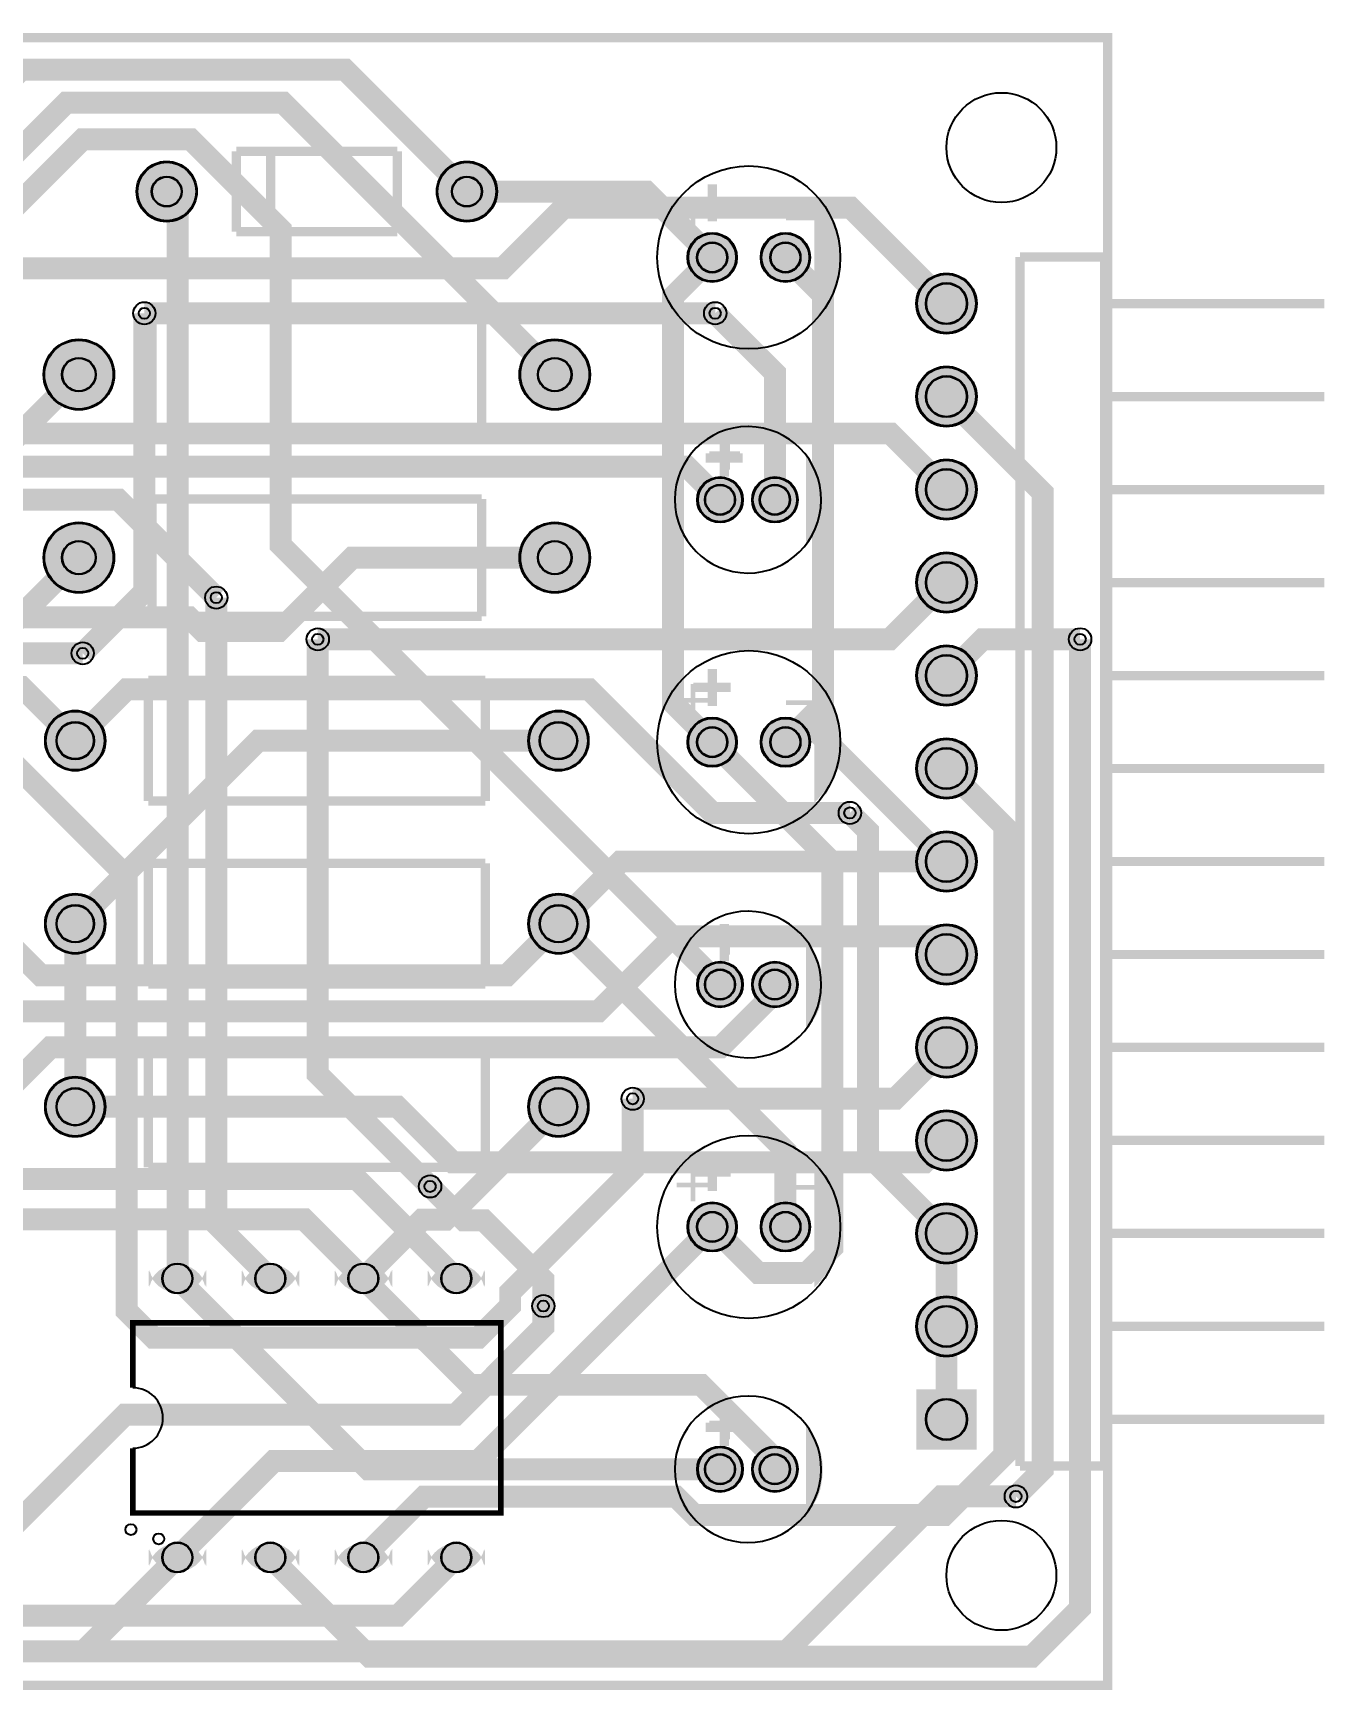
# Model space of a CAD drawing. Header units: millimetres. Extents: x 0 to 116, y 35 to 80.
# Drawn here: x 80.65 to 116.05, y 34.87 to 80.13 of the extents above; entities that cross this region are included whole.
import ezdxf

# ---------------------------------------------------------------- set-up
doc = ezdxf.new("R2010")
doc.units = ezdxf.units.MM
for name, color, linetype, true_color in [('BoardOutLine', 7, 'Continuous', 0xff00ff), ('BottomLayer', 7, 'Continuous', 0x0000ff), ('BottomSolderMaskLayer', 7, 'Continuous', 0xaa00ff), ('Document', 7, 'Continuous', 0xffffff), ('Hole', 7, 'Continuous', 0x222222), ('Multi-Layer', 7, 'Continuous', 0xc0c0c0), ('TopLayer', 7, 'Continuous', 0xff0000), ('TopSilkLayer', 7, 'Continuous', 0xffcc00), ('TopSolderMaskLayer', 7, 'Continuous', 0x800080)]:
    doc.layers.add(name, color=color, linetype=linetype, true_color=true_color)

msp = doc.modelspace()

# ---------------------------------------------------------------- hatches: boundary and pattern name
at = {"layer": 'BottomSolderMaskLayer'}
for points in [[(83.474, 75.8, 1), (85.125, 75.8, 1)], [(91.675, 75.8, 1), (93.325, 75.8, 1)], [(98.525, 74, 1), (99.875, 74, 1)], [(100.525, 74, 1), (101.875, 74, 1)], [(104.775, 72.74, 1), (106.425, 72.74, 1)], [(80.935, 70.8, 1), (82.865, 70.8, 1)], [(93.935, 70.8, 1), (95.865, 70.8, 1)], [(104.775, 70.2, 1), (106.425, 70.2, 1)], [(104.775, 67.66, 1), (106.425, 67.66, 1)], [(98.787, 67.381, 1), (100.038, 67.381, 1)], [(100.288, 67.381, 1), (101.538, 67.381, 1)], [(80.935, 65.8, 1), (82.865, 65.8, 1)], [(93.935, 65.8, 1), (95.865, 65.8, 1)], [(104.775, 65.12, 1), (106.425, 65.12, 1)], [(104.775, 62.58, 1), (106.425, 62.58, 1)], [(80.975, 60.8, 1), (82.626, 60.8, 1)], [(94.175, 60.8, 1), (95.825, 60.8, 1)], [(98.525, 60.76, 1), (99.875, 60.76, 1)], [(100.525, 60.76, 1), (101.875, 60.76, 1)], [(104.775, 60.04, 1), (106.425, 60.04, 1)], [(104.775, 57.5, 1), (106.425, 57.5, 1)], [(80.975, 55.8, 1), (82.626, 55.8, 1)], [(94.175, 55.8, 1), (95.825, 55.8, 1)], [(104.775, 54.96, 1), (106.425, 54.96, 1)], [(98.787, 54.14, 1), (100.038, 54.14, 1)], [(100.288, 54.14, 1), (101.538, 54.14, 1)], [(104.775, 52.42, 1), (106.425, 52.42, 1)], [(80.975, 50.8, 1), (82.626, 50.8, 1)], [(94.175, 50.8, 1), (95.825, 50.8, 1)], [(104.775, 49.88, 1), (106.425, 49.88, 1)], [(98.525, 47.519, 1), (99.875, 47.519, 1)], [(100.525, 47.519, 1), (101.875, 47.519, 1)], [(104.775, 47.34, 1), (106.425, 47.34, 1)], [(85.378, 46.339, -0.785398), (83.803, 46.339), (83.803, 45.881, -0.785398), (85.378, 45.881)], [(87.918, 46.339, -0.785398), (86.343, 46.339), (86.343, 45.881, -0.785398), (87.918, 45.881)], [(90.458, 46.339, -0.785398), (88.883, 46.339), (88.883, 45.881, -0.785398), (90.458, 45.881)], [(92.998, 46.339, -0.785398), (91.423, 46.339), (91.423, 45.881, -0.785398), (92.998, 45.881)], [(104.775, 44.8, 1), (106.425, 44.8, 1)], [(104.775, 41.435), (104.775, 43.085), (106.425, 43.085), (106.425, 41.435)], [(98.787, 40.9, 1), (100.038, 40.9, 1)], [(100.288, 40.9, 1), (101.538, 40.9, 1)], [(85.378, 38.719, -0.785398), (83.803, 38.719), (83.803, 38.261, -0.785398), (85.378, 38.261)], [(87.918, 38.719, -0.785398), (86.343, 38.719), (86.343, 38.261, -0.785398), (87.918, 38.261)], [(90.458, 38.719, -0.785398), (88.883, 38.719), (88.883, 38.261, -0.785398), (90.458, 38.261)], [(92.998, 38.719, -0.785398), (91.423, 38.719), (91.423, 38.261, -0.785398), (92.998, 38.261)]]:
    msp.add_hatch(color=256, dxfattribs=at).paths.add_polyline_path(points)
at = {"layer": 'Document'}
for points in [[(98.613, 74.699), (98.613, 75.588), (98.74, 75.588), (98.74, 74.699)], [(98.232, 75.207), (99.121, 75.207), (99.121, 75.08), (98.232, 75.08)], [(101.216, 75.143), (102.105, 75.143), (102.105, 75.016), (101.216, 75.016)], [(99.401, 68.016), (99.401, 68.397), (99.401, 69.032), (99.655, 69.032), (99.655, 68.016)], [(99.02, 68.651), (99.401, 68.651), (100.036, 68.651), (100.036, 68.397), (99.02, 68.397)], [(101.814, 68.397), (101.851, 68.358), (101.887, 68.318), (101.921, 68.276), (101.953, 68.233), (101.983, 68.188), (102.011, 68.143), (102.038, 68.096), (102.063, 68.048), (102.085, 67.999), (102.106, 67.95), (102.124, 67.899), (102.141, 67.848), (102.155, 67.796), (102.167, 67.744), (102.177, 67.691), (102.185, 67.638), (102.19, 67.584), (102.194, 67.531), (102.195, 67.477), (102.195, 67.254), (102.195, 67.158), (102.194, 67.104), (102.19, 67.05), (102.185, 66.997), (102.177, 66.943), (102.167, 66.891), (102.155, 66.838), (102.141, 66.786), (102.124, 66.735), (102.106, 66.685), (102.085, 66.635), (102.063, 66.586), (102.038, 66.538), (102.011, 66.492), (101.983, 66.446), (101.953, 66.402), (101.921, 66.359), (101.887, 66.317), (101.851, 66.277), (101.814, 66.238)], [(98.612, 61.458), (98.612, 62.347), (98.739, 62.347), (98.739, 61.458)], [(98.231, 61.966), (99.12, 61.966), (99.12, 61.839), (98.231, 61.839)], [(101.216, 61.903), (102.105, 61.903), (102.105, 61.776), (101.216, 61.776)], [(99.401, 54.775), (99.401, 55.156), (99.401, 55.791), (99.655, 55.791), (99.655, 54.775)], [(99.02, 55.41), (99.401, 55.41), (100.036, 55.41), (100.036, 55.156), (99.02, 55.156)], [(101.814, 55.156), (101.851, 55.118), (101.887, 55.077), (101.921, 55.036), (101.953, 54.993), (101.983, 54.948), (102.012, 54.903), (102.038, 54.856), (102.063, 54.808), (102.085, 54.759), (102.106, 54.709), (102.124, 54.659), (102.141, 54.608), (102.155, 54.556), (102.167, 54.504), (102.177, 54.451), (102.185, 54.398), (102.19, 54.344), (102.194, 54.29), (102.195, 54.237), (102.195, 54.013), (102.195, 53.917), (102.194, 53.864), (102.19, 53.81), (102.185, 53.756), (102.177, 53.703), (102.167, 53.65), (102.155, 53.598), (102.141, 53.546), (102.124, 53.495), (102.106, 53.444), (102.085, 53.395), (102.063, 53.346), (102.038, 53.298), (102.012, 53.251), (101.983, 53.206), (101.953, 53.161), (101.921, 53.118), (101.887, 53.077), (101.851, 53.036), (101.814, 52.997)], [(98.613, 48.218), (98.613, 49.107), (98.74, 49.107), (98.74, 48.218)], [(98.232, 48.726), (99.121, 48.726), (99.121, 48.599), (98.232, 48.599)], [(101.216, 48.662), (102.105, 48.662), (102.105, 48.535), (101.216, 48.535)], [(99.401, 41.535), (99.401, 41.916), (99.401, 42.551), (99.655, 42.551), (99.655, 41.535)], [(99.02, 42.17), (99.401, 42.17), (100.036, 42.17), (100.036, 41.916), (99.02, 41.916)], [(101.814, 41.916), (101.851, 41.877), (101.887, 41.837), (101.921, 41.795), (101.953, 41.752), (101.983, 41.708), (102.011, 41.662), (102.038, 41.615), (102.063, 41.568), (102.085, 41.519), (102.106, 41.469), (102.124, 41.419), (102.141, 41.367), (102.155, 41.316), (102.167, 41.263), (102.177, 41.21), (102.185, 41.157), (102.19, 41.104), (102.194, 41.05), (102.195, 40.996), (102.195, 40.773), (102.195, 40.677), (102.194, 40.623), (102.19, 40.569), (102.185, 40.516), (102.177, 40.463), (102.167, 40.41), (102.155, 40.358), (102.141, 40.306), (102.124, 40.254), (102.106, 40.204), (102.085, 40.154), (102.063, 40.106), (102.038, 40.058), (102.011, 40.011), (101.983, 39.965), (101.953, 39.921), (101.921, 39.878), (101.887, 39.836), (101.851, 39.796), (101.814, 39.757)]]:
    msp.add_hatch(color=256, dxfattribs=at).paths.add_polyline_path(points)
at = {"layer": 'Multi-Layer'}
for points in [[(83.5, 75.8, 1), (85.1, 75.8, 1)], [(91.7, 75.8, 1), (93.3, 75.8, 1)], [(98.55, 74, 1), (99.85, 74, 1)], [(100.55, 74, 1), (101.85, 74, 1)], [(104.8, 72.74, 1), (106.4, 72.74, 1)], [(80.96, 70.8, 1), (82.84, 70.8, 1)], [(93.96, 70.8, 1), (95.84, 70.8, 1)], [(104.8, 70.2, 1), (106.4, 70.2, 1)], [(104.8, 67.66, 1), (106.4, 67.66, 1)], [(98.813, 67.381, 1), (100.013, 67.381, 1)], [(100.313, 67.381, 1), (101.513, 67.381, 1)], [(80.96, 65.8, 1), (82.84, 65.8, 1)], [(93.96, 65.8, 1), (95.84, 65.8, 1)], [(104.8, 65.12, 1), (106.4, 65.12, 1)], [(104.8, 62.58, 1), (106.4, 62.58, 1)], [(81, 60.8, 1), (82.6, 60.8, 1)], [(94.2, 60.8, 1), (95.8, 60.8, 1)], [(98.55, 60.76, 1), (99.85, 60.76, 1)], [(100.55, 60.76, 1), (101.85, 60.76, 1)], [(104.8, 60.04, 1), (106.4, 60.04, 1)], [(104.8, 57.5, 1), (106.4, 57.5, 1)], [(81, 55.8, 1), (82.6, 55.8, 1)], [(94.2, 55.8, 1), (95.8, 55.8, 1)], [(104.8, 54.96, 1), (106.4, 54.96, 1)], [(98.813, 54.14, 1), (100.013, 54.14, 1)], [(100.313, 54.14, 1), (101.513, 54.14, 1)], [(104.8, 52.42, 1), (106.4, 52.42, 1)], [(81, 50.8, 1), (82.6, 50.8, 1)], [(94.2, 50.8, 1), (95.8, 50.8, 1)], [(104.8, 49.88, 1), (106.4, 49.88, 1)], [(98.55, 47.519, 1), (99.85, 47.519, 1)], [(100.55, 47.519, 1), (101.85, 47.519, 1)], [(104.8, 47.34, 1), (106.4, 47.34, 1)], [(85.352, 46.333, -0.785398), (83.828, 46.333), (83.828, 45.887, -0.785398), (85.352, 45.887)], [(87.892, 46.333, -0.785398), (86.368, 46.333), (86.368, 45.887, -0.785398), (87.892, 45.887)], [(90.432, 46.333, -0.785398), (88.908, 46.333), (88.908, 45.887, -0.785398), (90.432, 45.887)], [(92.972, 46.333, -0.785398), (91.448, 46.333), (91.448, 45.887, -0.785398), (92.972, 45.887)], [(104.8, 44.8, 1), (106.4, 44.8, 1)], [(104.8, 41.46), (104.8, 43.06), (106.4, 43.06), (106.4, 41.46)], [(98.813, 40.9, 1), (100.013, 40.9, 1)], [(100.313, 40.9, 1), (101.513, 40.9, 1)], [(85.352, 38.713, -0.785398), (83.828, 38.713), (83.828, 38.267, -0.785398), (85.352, 38.267)], [(87.892, 38.713, -0.785398), (86.368, 38.713), (86.368, 38.267, -0.785398), (87.892, 38.267)], [(90.432, 38.713, -0.785398), (88.908, 38.713), (88.908, 38.267, -0.785398), (90.432, 38.267)], [(92.972, 38.713, -0.785398), (91.448, 38.713), (91.448, 38.267, -0.785398), (92.972, 38.267)]]:
    msp.add_hatch(color=256, dxfattribs=at).paths.add_polyline_path(points)
at = {"layer": 'TopSilkLayer'}
for points in [[(101.994, 75.651), (102.043, 75.603), (102.09, 75.554), (102.136, 75.503), (102.18, 75.451), (102.223, 75.397), (102.264, 75.343), (102.303, 75.287), (102.341, 75.23), (102.377, 75.172), (102.411, 75.112), (102.443, 75.052), (102.474, 74.991), (102.502, 74.929), (102.529, 74.866), (102.554, 74.803), (102.577, 74.738), (102.599, 74.673), (102.618, 74.608), (102.635, 74.542), (102.65, 74.475), (102.663, 74.408), (102.675, 74.341), (102.684, 74.273), (102.691, 74.205), (102.696, 74.137), (102.699, 74.068), (102.7, 74), (102.699, 73.932), (102.696, 73.863), (102.691, 73.795), (102.684, 73.727), (102.675, 73.66), (102.663, 73.592), (102.65, 73.525), (102.635, 73.458), (102.618, 73.392), (102.599, 73.327), (102.577, 73.262), (102.554, 73.197), (102.529, 73.134), (102.502, 73.071), (102.474, 73.009), (102.443, 72.948), (102.411, 72.888), (102.377, 72.828), (102.341, 72.77), (102.303, 72.713), (102.264, 72.657), (102.223, 72.603), (102.18, 72.549), (102.136, 72.497), (102.09, 72.446), (102.043, 72.397), (101.994, 72.349)], [(101.763, 66.181), (101.803, 66.227), (101.841, 66.275), (101.878, 66.323), (101.913, 66.373), (101.946, 66.425), (101.978, 66.477), (102.008, 66.53), (102.036, 66.585), (102.062, 66.64), (102.086, 66.696), (102.109, 66.753), (102.129, 66.81), (102.147, 66.869), (102.164, 66.927), (102.178, 66.987), (102.191, 67.047), (102.201, 67.107), (102.209, 67.167), (102.215, 67.228), (102.22, 67.289), (102.222, 67.35), (102.222, 67.411), (102.22, 67.472), (102.215, 67.533), (102.209, 67.594), (102.201, 67.655), (102.191, 67.715), (102.178, 67.775), (102.164, 67.834), (102.147, 67.893), (102.129, 67.951), (102.109, 68.009), (102.086, 68.066), (102.062, 68.122), (102.036, 68.177), (102.008, 68.231), (101.978, 68.285), (101.947, 68.337), (101.913, 68.388), (101.878, 68.438), (101.841, 68.487), (101.803, 68.535), (101.763, 68.581)], [(101.994, 62.411), (102.043, 62.363), (102.09, 62.313), (102.136, 62.263), (102.18, 62.211), (102.222, 62.157), (102.263, 62.102), (102.303, 62.047), (102.34, 61.99), (102.376, 61.931), (102.411, 61.872), (102.443, 61.812), (102.474, 61.751), (102.502, 61.689), (102.529, 61.626), (102.554, 61.562), (102.577, 61.498), (102.598, 61.433), (102.618, 61.368), (102.635, 61.301), (102.65, 61.235), (102.663, 61.168), (102.674, 61.1), (102.684, 61.033), (102.691, 60.965), (102.696, 60.896), (102.699, 60.828), (102.7, 60.76), (102.699, 60.691), (102.696, 60.623), (102.691, 60.555), (102.684, 60.487), (102.674, 60.419), (102.663, 60.352), (102.65, 60.285), (102.635, 60.218), (102.618, 60.152), (102.598, 60.086), (102.577, 60.021), (102.554, 59.957), (102.529, 59.894), (102.502, 59.831), (102.474, 59.769), (102.443, 59.708), (102.411, 59.647), (102.376, 59.588), (102.34, 59.53), (102.303, 59.473), (102.263, 59.417), (102.222, 59.362), (102.18, 59.309), (102.136, 59.257), (102.09, 59.206), (102.043, 59.157), (101.994, 59.109)], [(101.763, 52.941), (101.803, 52.987), (101.841, 53.034), (101.878, 53.083), (101.913, 53.133), (101.947, 53.184), (101.978, 53.237), (102.008, 53.29), (102.036, 53.344), (102.062, 53.399), (102.086, 53.456), (102.109, 53.512), (102.129, 53.57), (102.147, 53.628), (102.164, 53.687), (102.178, 53.747), (102.191, 53.806), (102.201, 53.867), (102.209, 53.927), (102.215, 53.988), (102.22, 54.049), (102.222, 54.11), (102.222, 54.171), (102.22, 54.232), (102.215, 54.293), (102.209, 54.354), (102.201, 54.414), (102.191, 54.475), (102.178, 54.534), (102.164, 54.594), (102.147, 54.653), (102.129, 54.711), (102.109, 54.769), (102.086, 54.825), (102.062, 54.882), (102.036, 54.937), (102.008, 54.991), (101.978, 55.044), (101.947, 55.097), (101.913, 55.148), (101.878, 55.198), (101.841, 55.247), (101.803, 55.294), (101.763, 55.34)], [(101.994, 49.17), (102.043, 49.123), (102.09, 49.073), (102.136, 49.022), (102.18, 48.97), (102.223, 48.917), (102.264, 48.862), (102.303, 48.806), (102.341, 48.749), (102.377, 48.691), (102.411, 48.632), (102.443, 48.572), (102.474, 48.511), (102.502, 48.449), (102.529, 48.386), (102.554, 48.322), (102.577, 48.258), (102.599, 48.193), (102.618, 48.127), (102.635, 48.061), (102.65, 47.994), (102.663, 47.927), (102.675, 47.86), (102.684, 47.792), (102.691, 47.724), (102.696, 47.656), (102.699, 47.588), (102.7, 47.519), (102.699, 47.451), (102.696, 47.383), (102.691, 47.315), (102.684, 47.247), (102.675, 47.179), (102.663, 47.112), (102.65, 47.045), (102.635, 46.978), (102.618, 46.912), (102.599, 46.846), (102.577, 46.781), (102.554, 46.717), (102.529, 46.653), (102.502, 46.59), (102.474, 46.528), (102.443, 46.467), (102.411, 46.407), (102.377, 46.348), (102.341, 46.29), (102.303, 46.233), (102.264, 46.177), (102.223, 46.122), (102.18, 46.069), (102.136, 46.017), (102.09, 45.966), (102.043, 45.916), (101.994, 45.868)], [(101.763, 39.7), (101.803, 39.746), (101.841, 39.794), (101.878, 39.843), (101.913, 39.893), (101.946, 39.944), (101.978, 39.996), (102.008, 40.049), (102.036, 40.104), (102.062, 40.159), (102.086, 40.215), (102.109, 40.272), (102.129, 40.33), (102.147, 40.388), (102.164, 40.447), (102.178, 40.506), (102.191, 40.566), (102.201, 40.626), (102.209, 40.687), (102.215, 40.747), (102.22, 40.808), (102.222, 40.87), (102.222, 40.931), (102.22, 40.992), (102.215, 41.053), (102.209, 41.113), (102.201, 41.174), (102.191, 41.234), (102.178, 41.294), (102.164, 41.353), (102.147, 41.412), (102.129, 41.471), (102.109, 41.528), (102.086, 41.585), (102.062, 41.641), (102.036, 41.696), (102.008, 41.751), (101.978, 41.804), (101.947, 41.856), (101.913, 41.907), (101.878, 41.958), (101.841, 42.006), (101.803, 42.054), (101.763, 42.1)]]:
    msp.add_hatch(color=256, dxfattribs=at).paths.add_polyline_path(points)
at = {"layer": 'TopSolderMaskLayer'}
for points in [[(83.474, 75.8, 1), (85.125, 75.8, 1)], [(91.675, 75.8, 1), (93.325, 75.8, 1)], [(98.525, 74, 1), (99.875, 74, 1)], [(100.525, 74, 1), (101.875, 74, 1)], [(104.775, 72.74, 1), (106.425, 72.74, 1)], [(80.935, 70.8, 1), (82.865, 70.8, 1)], [(93.935, 70.8, 1), (95.865, 70.8, 1)], [(104.775, 70.2, 1), (106.425, 70.2, 1)], [(104.775, 67.66, 1), (106.425, 67.66, 1)], [(98.787, 67.381, 1), (100.038, 67.381, 1)], [(100.288, 67.381, 1), (101.538, 67.381, 1)], [(80.935, 65.8, 1), (82.865, 65.8, 1)], [(93.935, 65.8, 1), (95.865, 65.8, 1)], [(104.775, 65.12, 1), (106.425, 65.12, 1)], [(104.775, 62.58, 1), (106.425, 62.58, 1)], [(80.975, 60.8, 1), (82.626, 60.8, 1)], [(94.175, 60.8, 1), (95.825, 60.8, 1)], [(98.525, 60.76, 1), (99.875, 60.76, 1)], [(100.525, 60.76, 1), (101.875, 60.76, 1)], [(104.775, 60.04, 1), (106.425, 60.04, 1)], [(104.775, 57.5, 1), (106.425, 57.5, 1)], [(80.975, 55.8, 1), (82.626, 55.8, 1)], [(94.175, 55.8, 1), (95.825, 55.8, 1)], [(104.775, 54.96, 1), (106.425, 54.96, 1)], [(98.787, 54.14, 1), (100.038, 54.14, 1)], [(100.288, 54.14, 1), (101.538, 54.14, 1)], [(104.775, 52.42, 1), (106.425, 52.42, 1)], [(80.975, 50.8, 1), (82.626, 50.8, 1)], [(94.175, 50.8, 1), (95.825, 50.8, 1)], [(104.775, 49.88, 1), (106.425, 49.88, 1)], [(98.525, 47.519, 1), (99.875, 47.519, 1)], [(100.525, 47.519, 1), (101.875, 47.519, 1)], [(104.775, 47.34, 1), (106.425, 47.34, 1)], [(85.378, 46.339, -0.785398), (83.803, 46.339), (83.803, 45.881, -0.785398), (85.378, 45.881)], [(87.918, 46.339, -0.785398), (86.343, 46.339), (86.343, 45.881, -0.785398), (87.918, 45.881)], [(90.458, 46.339, -0.785398), (88.883, 46.339), (88.883, 45.881, -0.785398), (90.458, 45.881)], [(92.998, 46.339, -0.785398), (91.423, 46.339), (91.423, 45.881, -0.785398), (92.998, 45.881)], [(104.775, 44.8, 1), (106.425, 44.8, 1)], [(104.775, 41.435), (104.775, 43.085), (106.425, 43.085), (106.425, 41.435)], [(98.787, 40.9, 1), (100.038, 40.9, 1)], [(100.288, 40.9, 1), (101.538, 40.9, 1)], [(85.378, 38.719, -0.785398), (83.803, 38.719), (83.803, 38.261, -0.785398), (85.378, 38.261)], [(87.918, 38.719, -0.785398), (86.343, 38.719), (86.343, 38.261, -0.785398), (87.918, 38.261)], [(90.458, 38.719, -0.785398), (88.883, 38.719), (88.883, 38.261, -0.785398), (90.458, 38.261)], [(92.998, 38.719, -0.785398), (91.423, 38.719), (91.423, 38.261, -0.785398), (92.998, 38.261)]]:
    msp.add_hatch(color=256, dxfattribs=at).paths.add_polyline_path(points)

# ---------------------------------------------------------------- linework, layer by layer
at = {"layer": 'BoardOutLine', "const_width": 0.254}
msp.add_lwpolyline([(0, 80), (110, 80), (110, 35), (0, 35), (0, 80)], close=True, dxfattribs=at)
at = {"layer": 'BottomLayer', "const_width": 0.6}
for points in [[(92.5, 75.8), (89.172, 79.128), (80.328, 79.128), (77, 75.8)], [(94.9, 70.8), (87.475, 78.225), (81.552, 78.225), (77.725, 74.398), (72.918, 74.398), (70.111, 77.204), (67.302, 77.204), (63.453, 73.354), (50.258, 73.354), (48.372, 71.469), (38.63, 71.469), (33.189, 76.909), (29.402, 76.909), (21.671, 69.179), (21.671, 64.683)], [(99.413, 54.14), (87.409, 66.145), (87.409, 74.774), (84.955, 77.227), (82.005, 77.227), (75.987, 71.209), (74.919, 71.209)], [(84.59, 46.11), (84.599, 46.118), (84.599, 75.501), (84.3, 75.8)], [(99.2, 74), (97.4, 75.8), (92.5, 75.8)], [(99.2, 74), (98.129, 72.929), (98.129, 61.831), (99.2, 60.76)], [(101.2, 74), (102.227, 72.973), (102.227, 61.787), (101.77, 61.33)], [(82.004, 63.187), (83.688, 64.871), (83.688, 72.475)], [(100.913, 67.381), (100.913, 70.843), (99.281, 72.475)], [(81.9, 70.8), (75.822, 64.722), (75.822, 62.276), (75.423, 61.876), (75.423, 49.903), (71.63, 46.11)], [(105.6, 70.2), (108.226, 67.574), (108.226, 40.887), (107.496, 40.157)], [(81.9, 65.8), (80.233, 64.133), (79.427, 64.133), (76.326, 61.032), (76.326, 52.089), (76.575, 51.84)], [(87.13, 46.11), (85.653, 47.588), (85.653, 64.708)], [(87.13, 38.49), (89.84, 35.78), (107.927, 35.78), (109.25, 37.104), (109.25, 63.57)], [(91.493, 48.625), (88.425, 51.692), (88.425, 63.569)], [(101.77, 61.33), (101.2, 60.76)], [(105.6, 57.5), (101.77, 61.33)], [(97.028, 51.018), (97.028, 49.079), (93.681, 45.732), (93.681, 45.364), (92.813, 44.497), (83.934, 44.497), (83.203, 45.228), (83.203, 57.097), (79.5, 60.8)], [(99.2, 60.76), (102.485, 57.474), (102.485, 46.96), (101.787, 46.262), (100.458, 46.262), (99.2, 47.519)], [(89.67, 38.49), (91.329, 40.149), (98.211, 40.149), (98.709, 39.651), (105.545, 39.651), (107.18, 41.285), (107.18, 58.46), (105.6, 60.04)], [(105.6, 47.34), (103.456, 49.483), (103.456, 58.331), (102.96, 58.827)], [(81.8, 50.8), (81.8, 55.8)], [(101.2, 47.519), (101.2, 49.6), (95, 55.8)], [(89.67, 46.11), (91.278, 47.718), (91.918, 47.718), (95, 50.8)], [(84.59, 38.49), (87.225, 41.125), (92.805, 41.125), (99.2, 47.519)], [(105.6, 47.34), (105.6, 44.8)], [(74.17, 38.49), (75.795, 36.865), (77.631, 36.865), (83.153, 42.387), (92.186, 42.387), (94.588, 44.79), (94.588, 45.356)], [(105.6, 44.8), (105.6, 42.26)], [(69.09, 36.871), (70.036, 35.925), (82.025, 35.925), (84.59, 38.49)]]:
    msp.add_lwpolyline(points, dxfattribs=at)
at = {"layer": 'BottomSolderMaskLayer'}
for centre, radius in [((84.3, 75.8), 0.825), ((92.5, 75.8), 0.825), ((84.3, 75.8), 0.413), ((92.5, 75.8), 0.413), ((99.2, 74), 0.675), ((101.2, 74), 0.675), ((99.2, 74), 0.416), ((101.2, 74), 0.416), ((105.6, 72.74), 0.825), ((105.6, 72.74), 0.567), ((81.9, 70.8), 0.965), ((94.9, 70.8), 0.965), ((81.9, 70.8), 0.462), ((94.9, 70.8), 0.462), ((105.6, 70.2), 0.825), ((105.6, 70.2), 0.567), ((105.6, 67.66), 0.825), ((99.413, 67.381), 0.625), ((100.913, 67.381), 0.625), ((105.6, 67.66), 0.567), ((99.413, 67.381), 0.417), ((100.913, 67.381), 0.417), ((81.9, 65.8), 0.965), ((94.9, 65.8), 0.965), ((81.9, 65.8), 0.462), ((94.9, 65.8), 0.462), ((105.6, 65.12), 0.825), ((105.6, 65.12), 0.567), ((105.6, 62.58), 0.825), ((105.6, 62.58), 0.567), ((81.8, 60.8), 0.825), ((95, 60.8), 0.825), ((81.8, 60.8), 0.516), ((95, 60.8), 0.516), ((99.2, 60.76), 0.675), ((99.2, 60.76), 0.416), ((101.2, 60.76), 0.675), ((101.2, 60.76), 0.416), ((105.6, 60.04), 0.825), ((105.6, 60.04), 0.567), ((105.6, 57.5), 0.825), ((105.6, 57.5), 0.567), ((81.8, 55.8), 0.825), ((95, 55.8), 0.825), ((81.8, 55.8), 0.516), ((95, 55.8), 0.516), ((105.6, 54.96), 0.825), ((105.6, 54.96), 0.567), ((99.413, 54.14), 0.625), ((100.913, 54.14), 0.625), ((99.413, 54.14), 0.417), ((100.913, 54.14), 0.417), ((105.6, 52.42), 0.825), ((105.6, 52.42), 0.567), ((81.8, 50.8), 0.825), ((95, 50.8), 0.825), ((81.8, 50.8), 0.516), ((95, 50.8), 0.516), ((105.6, 49.88), 0.825), ((105.6, 49.88), 0.567), ((99.2, 47.519), 0.675), ((101.2, 47.519), 0.675), ((105.6, 47.34), 0.825), ((99.2, 47.519), 0.416), ((101.2, 47.519), 0.416), ((105.6, 47.34), 0.567), ((84.59, 46.11), 0.413), ((87.13, 46.11), 0.413), ((89.67, 46.11), 0.413), ((92.21, 46.11), 0.413), ((105.6, 44.8), 0.825), ((105.6, 44.8), 0.567), ((105.6, 42.26), 0.567), ((99.413, 40.9), 0.625), ((99.413, 40.9), 0.417), ((100.913, 40.9), 0.625), ((100.913, 40.9), 0.417), ((84.59, 38.49), 0.413), ((87.13, 38.49), 0.413), ((89.67, 38.49), 0.413), ((92.21, 38.49), 0.413)]:
    msp.add_circle(centre, radius, dxfattribs=at)
at = {"layer": 'Document'}
msp.add_circle((84.082, 38.998), 0.15, dxfattribs=at)
at = {"layer": 'Hole'}
for centre in [(83.688, 72.475), (99.281, 72.475), (85.653, 64.708), (88.425, 63.569), (109.25, 63.57), (82.004, 63.187), (102.96, 58.827), (97.028, 51.018), (91.493, 48.625), (94.588, 45.357), (107.496, 40.157)]:
    msp.add_circle(centre, 0.153, dxfattribs=at)
at = {"layer": 'Multi-Layer'}
for centre, radius in [((107.1, 77), 1.5), ((84.3, 75.8), 0.8), ((92.5, 75.8), 0.8), ((84.3, 75.8), 0.4), ((92.5, 75.8), 0.4), ((99.2, 74), 0.65), ((99.2, 74), 0.4), ((101.2, 74), 0.65), ((101.2, 74), 0.4), ((105.6, 72.74), 0.8), ((105.6, 72.74), 0.55), ((83.688, 72.475), 0.305), ((99.281, 72.475), 0.305), ((81.9, 70.8), 0.94), ((94.9, 70.8), 0.94), ((81.9, 70.8), 0.45), ((94.9, 70.8), 0.45), ((105.6, 70.2), 0.8), ((105.6, 70.2), 0.55), ((105.6, 67.66), 0.8), ((99.413, 67.381), 0.6), ((100.913, 67.381), 0.6), ((105.6, 67.66), 0.55), ((99.413, 67.381), 0.4), ((100.913, 67.381), 0.4), ((81.9, 65.8), 0.94), ((94.9, 65.8), 0.94), ((81.9, 65.8), 0.45), ((94.9, 65.8), 0.45), ((105.6, 65.12), 0.8), ((105.6, 65.12), 0.55), ((85.653, 64.708), 0.305), ((88.425, 63.569), 0.305), ((109.25, 63.57), 0.305), ((82.004, 63.187), 0.305), ((105.6, 62.58), 0.8), ((105.6, 62.58), 0.55), ((81.8, 60.8), 0.8), ((95, 60.8), 0.8), ((81.8, 60.8), 0.5), ((95, 60.8), 0.5), ((99.2, 60.76), 0.65), ((99.2, 60.76), 0.4), ((101.2, 60.76), 0.65), ((101.2, 60.76), 0.4), ((105.6, 60.04), 0.8), ((105.6, 60.04), 0.55), ((102.96, 58.827), 0.305), ((105.6, 57.5), 0.8), ((105.6, 57.5), 0.55), ((81.8, 55.8), 0.8), ((95, 55.8), 0.8), ((81.8, 55.8), 0.5), ((95, 55.8), 0.5), ((105.6, 54.96), 0.8), ((105.6, 54.96), 0.55), ((99.413, 54.14), 0.6), ((99.413, 54.14), 0.4), ((100.913, 54.14), 0.6), ((100.913, 54.14), 0.4), ((105.6, 52.42), 0.8), ((105.6, 52.42), 0.55), ((81.8, 50.8), 0.8), ((95, 50.8), 0.8), ((81.8, 50.8), 0.5), ((95, 50.8), 0.5), ((97.028, 51.018), 0.305), ((105.6, 49.88), 0.8), ((105.6, 49.88), 0.55), ((91.493, 48.625), 0.305), ((99.2, 47.519), 0.65), ((101.2, 47.519), 0.65), ((105.6, 47.34), 0.8), ((99.2, 47.519), 0.4), ((101.2, 47.519), 0.4), ((105.6, 47.34), 0.55), ((84.59, 46.11), 0.4), ((87.13, 46.11), 0.4), ((89.67, 46.11), 0.4), ((92.21, 46.11), 0.4), ((94.588, 45.357), 0.305), ((105.6, 44.8), 0.8), ((105.6, 44.8), 0.55), ((105.6, 42.26), 0.55), ((99.413, 40.9), 0.6), ((99.413, 40.9), 0.4), ((100.913, 40.9), 0.6), ((100.913, 40.9), 0.4), ((107.496, 40.157), 0.305), ((107.1, 38), 1.5), ((84.59, 38.49), 0.4), ((87.13, 38.49), 0.4), ((89.67, 38.49), 0.4), ((92.21, 38.49), 0.4)]:
    msp.add_circle(centre, radius, dxfattribs=at)
at = {"layer": 'TopLayer', "const_width": 0.6}
for points in [[(72.796, 71.902), (74.599, 73.705), (93.484, 73.705), (95.134, 75.356), (102.984, 75.356), (105.6, 72.74)], [(99.281, 72.475), (83.688, 72.475)], [(105.6, 67.66), (104.069, 69.191), (73.998, 69.191)], [(99.413, 67.381), (98.51, 68.284), (67.847, 68.284), (67.82, 68.256)], [(66.4, 65.8), (72.232, 65.8), (73.813, 67.381), (82.98, 67.381), (85.653, 64.708)], [(94.9, 65.8), (89.373, 65.8), (87.371, 63.798), (85.28, 63.798), (84.906, 64.172), (77.612, 64.172), (76.71, 63.269), (51.186, 63.269), (50.678, 62.761)], [(88.425, 63.569), (104.049, 63.569), (105.6, 65.12)], [(109.25, 63.57), (106.59, 63.57), (105.6, 62.58)], [(82.004, 63.187), (79.846, 63.187)], [(66.3, 61.463), (67.107, 62.27), (80.331, 62.27), (81.8, 60.8)], [(81.8, 60.8), (83.203, 62.202), (95.832, 62.202), (99.207, 58.827), (102.96, 58.827)], [(81.8, 55.8), (86.8, 60.8), (95, 60.8)], [(95, 55.8), (96.7, 57.5), (105.6, 57.5)], [(50.8, 50.8), (52.277, 49.323), (68.453, 49.323), (72.537, 53.407), (96.088, 53.407), (98.139, 55.459), (105.101, 55.459), (105.6, 54.96)], [(95, 55.8), (93.594, 54.394), (80.857, 54.394), (79.5, 55.751)], [(89.67, 46.11), (88.056, 47.724), (51.173, 47.724), (44.501, 54.396), (38.295, 54.396)], [(100.913, 54.14), (100.913, 53.913), (99.42, 52.42), (81.12, 52.42), (79.5, 50.8)], [(97.028, 51.018), (104.198, 51.018), (105.6, 52.42)], [(76.575, 51.84), (76.163, 51.428), (76.163, 50.452), (77.788, 48.827), (89.493, 48.827), (92.21, 46.11)], [(105.6, 49.88), (104.999, 49.279), (92.122, 49.279), (90.601, 50.8), (81.8, 50.8)], [(94.588, 45.356), (94.588, 46.072), (92.963, 47.697), (92.42, 47.697), (91.493, 48.625)], [(84.59, 46.11), (89.8, 40.9), (99.413, 40.9)], [(89.67, 46.11), (92.576, 43.205), (98.897, 43.205), (100.913, 41.188), (100.913, 40.9)], [(107.496, 40.157), (105.457, 40.157), (101.222, 35.922), (61.238, 35.922), (58.67, 38.49)], [(92.21, 38.49), (90.62, 36.9), (78.3, 36.9), (76.71, 38.49)]]:
    msp.add_lwpolyline(points, dxfattribs=at)
at = {"layer": 'TopSilkLayer'}
for points, const_width in [([(86.2, 76.9), (90.6, 76.9)], 0.254), ([(86.2, 76.9), (86.2, 74.7)], 0.254), ([(87.139, 76.9), (87.139, 74.7)], 0.254), ([(90.6, 76.9), (90.6, 74.7)], 0.254), ([(99.2, 76), (99.2, 74.984)], 0.254), ([(98.684, 75.5), (99.7, 75.5)], 0.254), ([(86.2, 74.7), (90.6, 74.7)], 0.254), ([(107.608, 74.01), (109.918, 74.01)], 0.254), ([(107.608, 40.99), (107.608, 74.01)], 0.254), ([(109.918, 40.99), (109.918, 74.01)], 0.254), ([(109.918, 72.74), (115.918, 72.74)], 0.254), ([(83.9, 69.2), (83.9, 72.4)], 0.254), ([(83.9, 72.4), (92.9, 72.4)], 0.254), ([(92.9, 72.4), (92.9, 69.2)], 0.254), ([(109.918, 70.2), (115.918, 70.2)], 0.254), ([(92.9, 69.2), (83.9, 69.2)], 0.254), ([(99.556, 68.2), (99.556, 68.987)], 0.254), ([(99.963, 68.581), (99.125, 68.581)], 0.254), ([(83.9, 64.2), (83.9, 67.4)], 0.254), ([(83.9, 67.4), (92.9, 67.4)], 0.254), ([(92.9, 67.4), (92.9, 64.2)], 0.254), ([(109.918, 67.66), (115.918, 67.66)], 0.254), ([(109.918, 65.12), (115.918, 65.12)], 0.254), ([(92.9, 64.2), (83.9, 64.2)], 0.254), ([(83.8, 62.45), (93, 62.45)], 0.254), ([(83.8, 59.149), (83.8, 62.449)], 0.254), ([(93, 62.45), (93, 59.15)], 0.254), ([(99.2, 62.76), (99.2, 61.744)], 0.254), ([(109.918, 62.58), (115.918, 62.58)], 0.254), ([(98.684, 62.26), (99.7, 62.26)], 0.254), ([(109.918, 60.04), (115.918, 60.04)], 0.254), ([(93, 59.149), (83.8, 59.149)], 0.254), ([(93, 59.149), (83.8, 59.149)], 0.254), ([(83.8, 57.45), (93, 57.45)], 0.254), ([(83.8, 54.149), (83.8, 57.449)], 0.254), ([(93, 57.45), (93, 54.15)], 0.254), ([(109.918, 57.5), (115.918, 57.5)], 0.254), ([(99.556, 54.959), (99.556, 55.747)], 0.254), ([(99.963, 55.34), (99.125, 55.34)], 0.254), ([(109.918, 54.96), (115.918, 54.96)], 0.254), ([(93, 54.149), (83.8, 54.149)], 0.254), ([(93, 54.149), (83.8, 54.149)], 0.254), ([(83.8, 52.45), (93, 52.45)], 0.254), ([(83.8, 49.149), (83.8, 52.449)], 0.254), ([(93, 52.45), (93, 49.15)], 0.254), ([(109.918, 52.42), (115.918, 52.42)], 0.254), ([(109.918, 49.88), (115.918, 49.88)], 0.254), ([(99.2, 49.519), (99.2, 48.503)], 0.254), ([(93, 49.149), (83.8, 49.149)], 0.254), ([(93, 49.149), (83.8, 49.149)], 0.254), ([(98.684, 49.019), (99.7, 49.019)], 0.254), ([(109.918, 47.34), (115.918, 47.34)], 0.254), ([(83.374, 41.475), (83.374, 39.704), (93.426, 39.704), (93.426, 44.896), (83.374, 44.896), (83.374, 43.125)], 0.152), ([(109.918, 44.8), (115.918, 44.8)], 0.254), ([(99.556, 41.719), (99.556, 42.506)], 0.254), ([(99.963, 42.1), (99.125, 42.1)], 0.254), ([(109.918, 42.26), (115.918, 42.26)], 0.254), ([(107.608, 40.99), (109.918, 40.99)], 0.254)]:
    msp.add_lwpolyline(points, dxfattribs=dict(at, const_width=const_width))
for centre, radius in [((100.2, 74), 2.5), ((100.2, 60.76), 2.5), ((100.2, 47.519), 2.5), ((83.32, 39.252), 0.15)]:
    msp.add_circle(centre, radius, dxfattribs=at)
for centre, radius, start, end in [((100.178, 67.38), 2, 90, 89.527), ((100.178, 54.14), 2, 90, 89.527), ((83.371, 42.3), 0.825, 270.2011, 90), ((100.178, 40.899), 2, 90, 89.527)]:
    msp.add_arc(centre, radius, start, end, dxfattribs=at)
at = {"layer": 'TopSolderMaskLayer'}
for centre, radius in [((84.3, 75.8), 0.825), ((92.5, 75.8), 0.825), ((84.3, 75.8), 0.413), ((92.5, 75.8), 0.413), ((99.2, 74), 0.675), ((101.2, 74), 0.675), ((99.2, 74), 0.416), ((101.2, 74), 0.416), ((105.6, 72.74), 0.825), ((105.6, 72.74), 0.567), ((81.9, 70.8), 0.965), ((94.9, 70.8), 0.965), ((81.9, 70.8), 0.462), ((94.9, 70.8), 0.462), ((105.6, 70.2), 0.825), ((105.6, 70.2), 0.567), ((105.6, 67.66), 0.825), ((99.413, 67.381), 0.625), ((100.913, 67.381), 0.625), ((105.6, 67.66), 0.567), ((99.413, 67.381), 0.417), ((100.913, 67.381), 0.417), ((81.9, 65.8), 0.965), ((94.9, 65.8), 0.965), ((81.9, 65.8), 0.462), ((94.9, 65.8), 0.462), ((105.6, 65.12), 0.825), ((105.6, 65.12), 0.567), ((105.6, 62.58), 0.825), ((105.6, 62.58), 0.567), ((81.8, 60.8), 0.825), ((95, 60.8), 0.825), ((81.8, 60.8), 0.516), ((95, 60.8), 0.516), ((99.2, 60.76), 0.675), ((99.2, 60.76), 0.416), ((101.2, 60.76), 0.675), ((101.2, 60.76), 0.416), ((105.6, 60.04), 0.825), ((105.6, 60.04), 0.567), ((105.6, 57.5), 0.825), ((105.6, 57.5), 0.567), ((81.8, 55.8), 0.825), ((95, 55.8), 0.825), ((81.8, 55.8), 0.516), ((95, 55.8), 0.516), ((105.6, 54.96), 0.825), ((105.6, 54.96), 0.567), ((99.413, 54.14), 0.625), ((100.913, 54.14), 0.625), ((99.413, 54.14), 0.417), ((100.913, 54.14), 0.417), ((105.6, 52.42), 0.825), ((105.6, 52.42), 0.567), ((81.8, 50.8), 0.825), ((95, 50.8), 0.825), ((81.8, 50.8), 0.516), ((95, 50.8), 0.516), ((105.6, 49.88), 0.825), ((105.6, 49.88), 0.567), ((99.2, 47.519), 0.675), ((101.2, 47.519), 0.675), ((105.6, 47.34), 0.825), ((99.2, 47.519), 0.416), ((101.2, 47.519), 0.416), ((105.6, 47.34), 0.567), ((84.59, 46.11), 0.413), ((87.13, 46.11), 0.413), ((89.67, 46.11), 0.413), ((92.21, 46.11), 0.413), ((105.6, 44.8), 0.825), ((105.6, 44.8), 0.567), ((105.6, 42.26), 0.567), ((99.413, 40.9), 0.625), ((99.413, 40.9), 0.417), ((100.913, 40.9), 0.625), ((100.913, 40.9), 0.417), ((84.59, 38.49), 0.413), ((87.13, 38.49), 0.413), ((89.67, 38.49), 0.413), ((92.21, 38.49), 0.413)]:
    msp.add_circle(centre, radius, dxfattribs=at)

doc.saveas('drawing.dxf')
